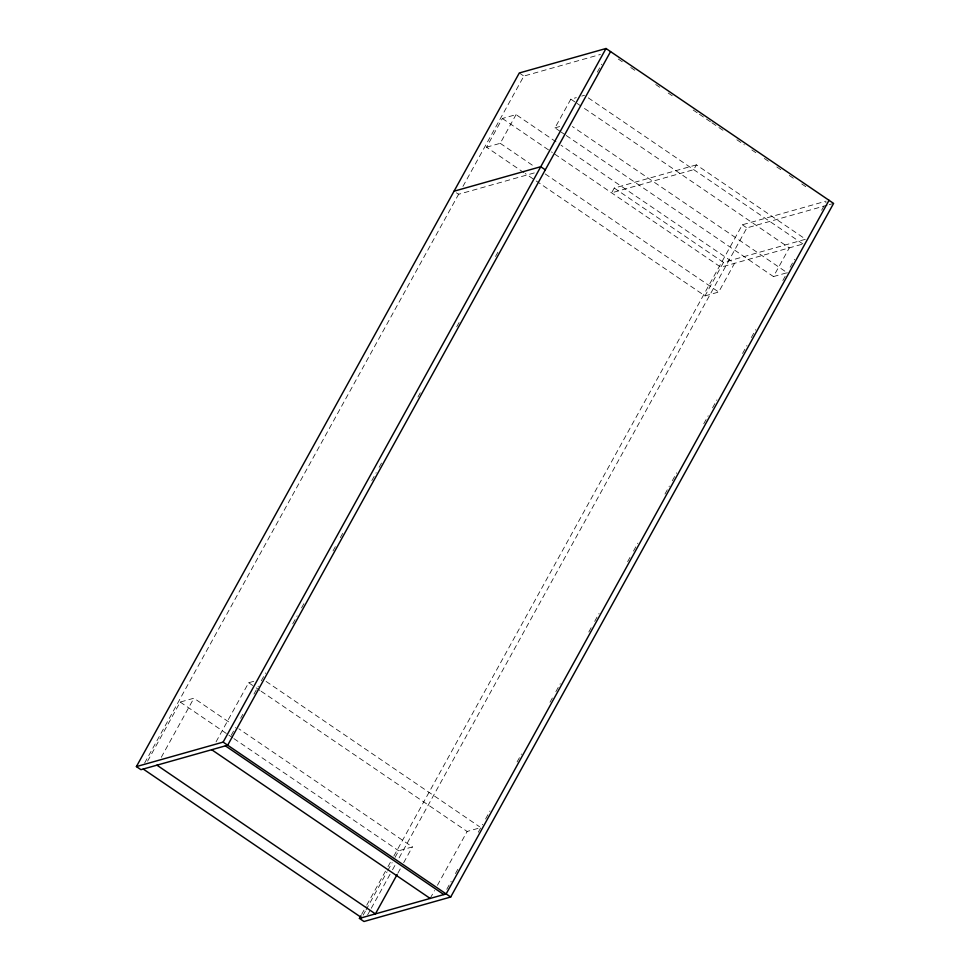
<?xml version="1.0" encoding="UTF-8"?>
<svg xmlns="http://www.w3.org/2000/svg" width="970" height="970" viewBox="0 0 970 970"><rect width="100%" height="100%" fill="white"/><g stroke="black" fill="none" stroke-linecap="round" stroke-linejoin="round"><path stroke-width="0.73" stroke-dasharray="4.85 3.64" d="M144.615 763.063L460.047 191.672M462.945 186.41L523.861 76.072L600.454 54.453M147.598 761.159L180.214 702.074L193.903 698.206L231.357 723.705M523.982 172.672L486.528 147.185L502.375 118.485L516.064 114.618L559.763 144.36M161.287 757.303L193.903 698.206M486.528 147.185L500.217 143.317L516.064 114.618M216.055 741.844L248.672 682.747L254.152 681.207M559.981 131.253L554.986 127.858L570.833 99.158L576.301 97.618M231.187 735.345L235.54 727.476M240.621 718.285L242.791 714.344M253.946 694.132L258.335 686.178M261.269 680.867L265.659 672.913M292.746 623.843L297.135 615.889M301.537 607.923L304.459 602.625M333.013 550.899L335.935 545.601M340.337 537.635L343.259 532.336M371.813 480.611L376.202 472.657M379.137 467.346L382.059 462.047M417.937 397.057L420.871 391.759M456.737 326.769L459.671 321.47M495.537 256.48L498.471 251.169M597.302 72.132L601.703 64.178M696.399 164.864L614.252 188.059L611.609 192.836L693.756 169.653L696.399 164.864L805.634 239.226L723.487 262.409L704.996 295.898L525.231 173.521M361.628 914.419L366.017 906.465M366.757 905.143L387.248 868.004M387.988 866.683L390.91 861.372M393.844 856.073L742.329 224.785L826.149 201.129M363.168 915.134L365.338 911.194M366.066 909.884L387.078 871.8M387.806 870.49L392.159 862.609M395.057 857.359L398.682 850.787L412.371 846.919L238.85 728.797M367.642 914.868L370.576 909.569M371.304 908.235L391.807 871.109M392.535 869.775L395.469 864.476M399.119 857.844L746.876 227.889L827.81 205.046M397.882 873.182L400.78 867.932M403.678 862.682L412.371 846.919M704.996 295.898L718.685 292.031L734.532 263.331L561.012 145.209M430.171 898.438L434.524 890.557M437.421 885.307L467.14 831.46L480.829 827.604M566.225 135.509L773.454 276.571L789.301 247.871L582.061 106.809M446.758 889.32L451.183 881.306M455.463 873.558L458.361 868.308M478.271 832.236L482.66 824.282M485.594 818.971L489.983 811.017M517.071 761.947L521.472 753.993M550.014 702.268L552.948 696.969M555.871 691.659L560.272 683.704M588.826 631.979L591.749 626.668M594.683 621.37L599.072 613.416M627.626 561.691L630.548 556.38M633.483 551.081L637.872 543.127M664.959 494.057L669.348 486.091M672.283 480.793L676.672 472.826M703.759 423.757L708.161 415.803M712.55 407.849L716.939 399.895M742.559 353.468L746.961 345.514M751.35 337.56L755.739 329.606M782.826 280.536L787.228 272.57M790.15 267.271L794.539 259.305M821.638 210.235L826.028 202.281M581.782 96.066L584.522 95.29M554.986 127.858L560.466 126.318M534.288 172.927L458.592 194.291L454.045 191.199M829.253 204.634L833.594 203.409M801.62 244.391L720.843 267.199L553.555 153.321M773.454 276.571L787.143 272.715L572.421 126.549M618.278 59.037L623.273 62.444M630.755 67.536L635.75 70.943M655.732 84.535L660.715 87.93M668.209 93.035L673.204 96.43M693.174 110.034L698.17 113.429M699.418 114.278L710.658 121.929M711.907 122.778L723.135 130.429M736.873 139.777L744.366 144.869M751.859 149.974L756.842 153.369M764.336 158.462L769.331 161.869M776.824 166.961L781.82 170.368M789.301 175.461L794.297 178.868M801.79 183.96L806.785 187.356M588.269 97.849L802.99 244.004M570.833 99.158L575.828 102.553M577.077 103.402L580.812 105.96M519.302 72.98L523.861 76.072M742.329 224.785L746.876 227.889M561.23 132.114L564.976 134.66M614.252 188.059L723.487 262.409M502.375 118.485L552.306 152.472M500.217 143.317L533.924 166.258M545.164 173.909L718.685 292.031M266.107 681.437L479.58 826.755M248.672 682.747L254.916 687.002M256.165 687.851L259.899 690.397M261.148 691.246L467.14 831.46M180.214 702.074L227.647 734.363M228.896 735.212L232.642 737.77M233.891 738.619L398.682 850.787"/><path stroke-width="1.45" d="M610.566 51.604L227.671 745.215L140.965 769.683L136.406 766.591L519.302 72.98L606.02 48.5L833.594 203.409L450.698 897.02L363.98 921.5L359.433 918.396L360.901 915.753M136.406 766.591L223.124 742.111L606.02 48.5M397.154 874.503L375.402 913.898L156.934 765.172M829.035 200.317L446.139 893.928L359.433 918.396M454.045 191.199L540.751 166.719L545.31 169.823M223.124 742.111L450.698 897.02M225.392 745.857L443.86 894.57M211.702 749.725L430.171 898.438M143.245 769.04L361.713 917.753"/></g></svg>
